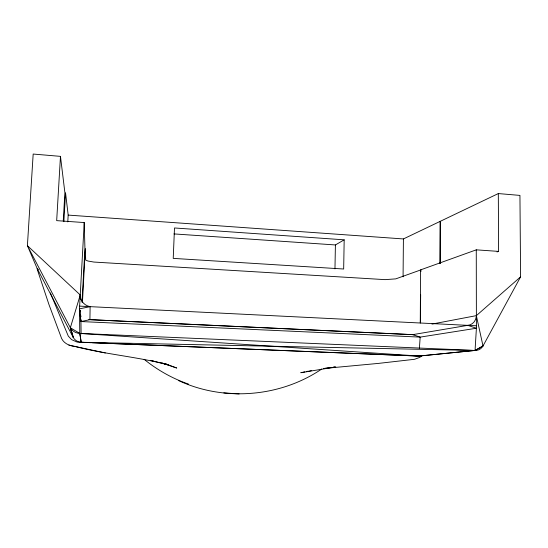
<?xml version="1.0" encoding="UTF-8"?>
<svg xmlns="http://www.w3.org/2000/svg" width="548" height="548" viewBox="0 0 548 548"><rect width="100%" height="100%" fill="white"/><g stroke="black" fill="none" stroke-linecap="round" stroke-linejoin="round"><path stroke-width="0.82" d="M440.044 263.526L440.195 221.358M440.14 263.492L440.291 221.31M420.261 322.895L420.597 269.883L476.267 249.84L498.605 251.395L498.317 193.567L519.942 195.41L520.6 276.843L483.014 345.966L475.068 350.453L418.864 356.077L92.331 342.726M403.075 276.836L403.41 238.942L498.317 193.567M420.371 322.875L420.665 294.66M420.905 271.575L420.926 269.863L395.766 278.87L385.114 279.638L93.824 262.054L87.995 261.033L85.7 260.095L85.303 248.587L82.447 302.222M63.26 220.762L64.89 192.684L60.472 156.365L33.175 154.05L27.4 245.675L80.234 294.961L80.289 296.331A11.946 11.631 1.9 0 0 90.125 306.654L89.92 319.676L80.946 321.56L81.111 333.985M344.178 239.819L343.671 269.013L173.223 258.382L174.497 227.968L344.178 239.819L335.41 244.949L173.997 233.914M334.965 268.883L335.41 244.949M81.029 320.032L80.946 321.56L420.172 337.109L476.404 328.245L476.267 249.84M82.008 302.181L84.94 248.614L84.221 222.556L56.677 220.639L60.472 156.365M90.626 342.658L81.22 342.274L79.789 333.458L79.487 308.853L84.221 222.556M63.856 221.687L65.534 192.766L68.178 215.09L67.788 221.878M419.378 348.658L420.172 337.109L412.685 334.65L467.752 325.354L476.404 328.245L475.054 350.419L418.864 356.077L419.556 356.077A8.686 8.09 76 0 0 422.207 355.453M520.6 276.843L476.376 315.634L476.274 316.867A10.686 9.802 72.8 0 1 467.752 325.354M80.625 299.092L80.255 294.961L70.363 327.711L73.268 337.479A9.631 9.385 -10.1 0 0 81.22 342.274L475.068 350.453A10.165 9.309 75.2 0 0 483.014 346.007L476.363 315.634M421.535 356.063L419.658 357.433L414.541 359.296L378.38 363.406L323.56 368.523L330.93 367.482M321.717 369.037C280.117 397.259 223.94 401.732 178.401 380.49M483 345.973L475.068 350.453L79.809 333.424A11.44 11.138 -7 0 1 70.336 327.745L73.268 337.479L37.134 268.445L27.4 245.675L70.343 327.704L73.268 337.479M496.995 251.936L498.605 251.395M306.572 371.708L311.38 370.654M79.487 308.853L80.946 321.56L79.467 308.853L90.125 306.654L476.397 325.786M304.832 371.88L300.79 372.715L335.753 366.934M306.448 371.551L308.065 371.215M431.968 324.08L476.376 315.634M333.389 367.133L335.027 366.9M418.953 356.07L77.193 342.11L71.603 339.637L68.295 336.109L50.361 292.927M79.618 306.133L90.125 306.654M90.358 319.676L412.774 334.636M414.357 334.732L89.92 319.676A10.069 9.823 -2.3 0 1 88.762 319.416M70.336 327.745L79.809 333.424L419.556 356.077M223.817 392.882L239.113 393.95M68.178 215.09L403.41 238.942M37.216 269.287L48.957 304.551L61.643 338.541C64.068 343.678 69.788 345.932 75.131 346.48C105.922 354.481 137.849 356.823 168.592 364.906L162.503 363.16M68.843 345.117L105.326 352.981M150.522 360.399L168.592 364.906M150.358 360.365L153.536 361.159M188.491 384.08C172.462 378.572 157.269 369.969 144.103 359.289M161.742 362.94L176.737 368.037L164.626 363.475M37.134 268.445L38.387 269.609M79.809 333.424L81.22 342.274M80.241 294.954L80.611 299.092M80.255 311.881L80.077 310.237L80.268 311.881M80.803 316.806L80.618 315.162L80.803 316.806"/></g></svg>
